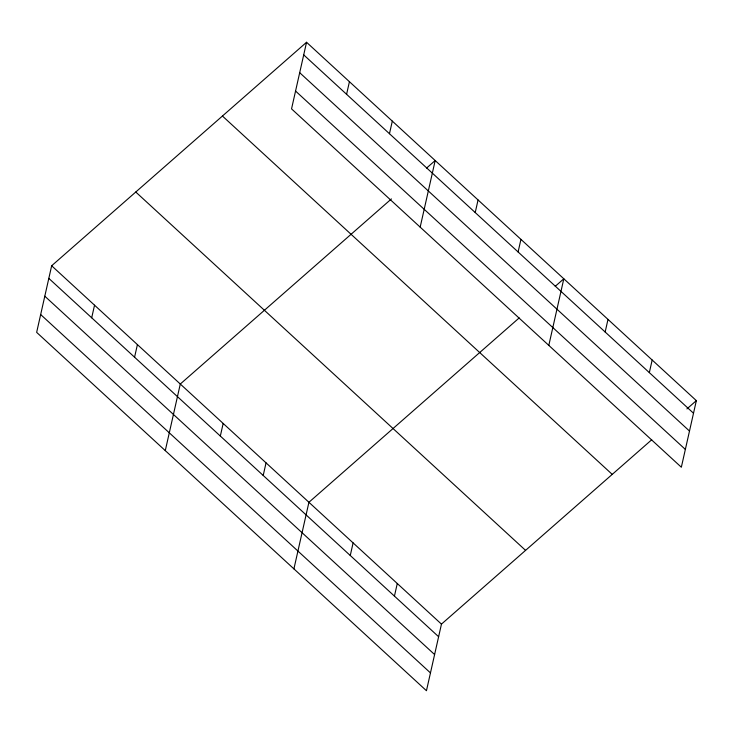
<?xml version="1.0" encoding="UTF-8"?>
<svg xmlns="http://www.w3.org/2000/svg" width="733" height="733" viewBox="0 0 733 733"><rect width="100%" height="100%" fill="white"/><g stroke="black" fill="none" stroke-linecap="round" stroke-linejoin="round"><path stroke-width="1.1" d="M306.55 42.276L291.542 108.878L681.342 467.233L696.35 400.63L306.55 42.276L51.658 265.767L36.65 332.37L426.45 690.724L441.458 624.122L651.719 439.763M91.698 317.792L94.539 305.194M134.57 357.209L137.41 344.611M165.282 450.63L180.291 384.028L391.413 198.918M220.331 436.053L223.171 423.445M346.59 94.3L349.43 81.693M263.211 475.47L266.042 462.862M389.47 133.718L392.311 121.119M293.915 568.881L308.923 502.288L519.184 317.92M420.174 227.129L435.182 160.536L426.606 168.059M350.264 555.504L353.104 542.896M475.222 212.552L478.063 199.953M394.436 596.112L397.277 583.514M518.103 251.978L520.943 239.37M548.806 345.39L563.814 278.787L555.238 286.319M605.156 332.003L607.996 319.405M649.337 372.621L652.168 360.013M686.913 408.913L696.35 400.63M303.709 54.883L693.51 413.229M299.696 72.695L689.496 431.05M295.564 91.057L685.355 449.411M222.438 116.034L612.238 474.388M135.77 192.019L525.57 550.373M51.658 265.767L441.458 624.122M48.818 278.375L438.618 636.73M44.805 296.196L434.596 654.551M40.663 314.549L430.463 672.903"/></g></svg>
